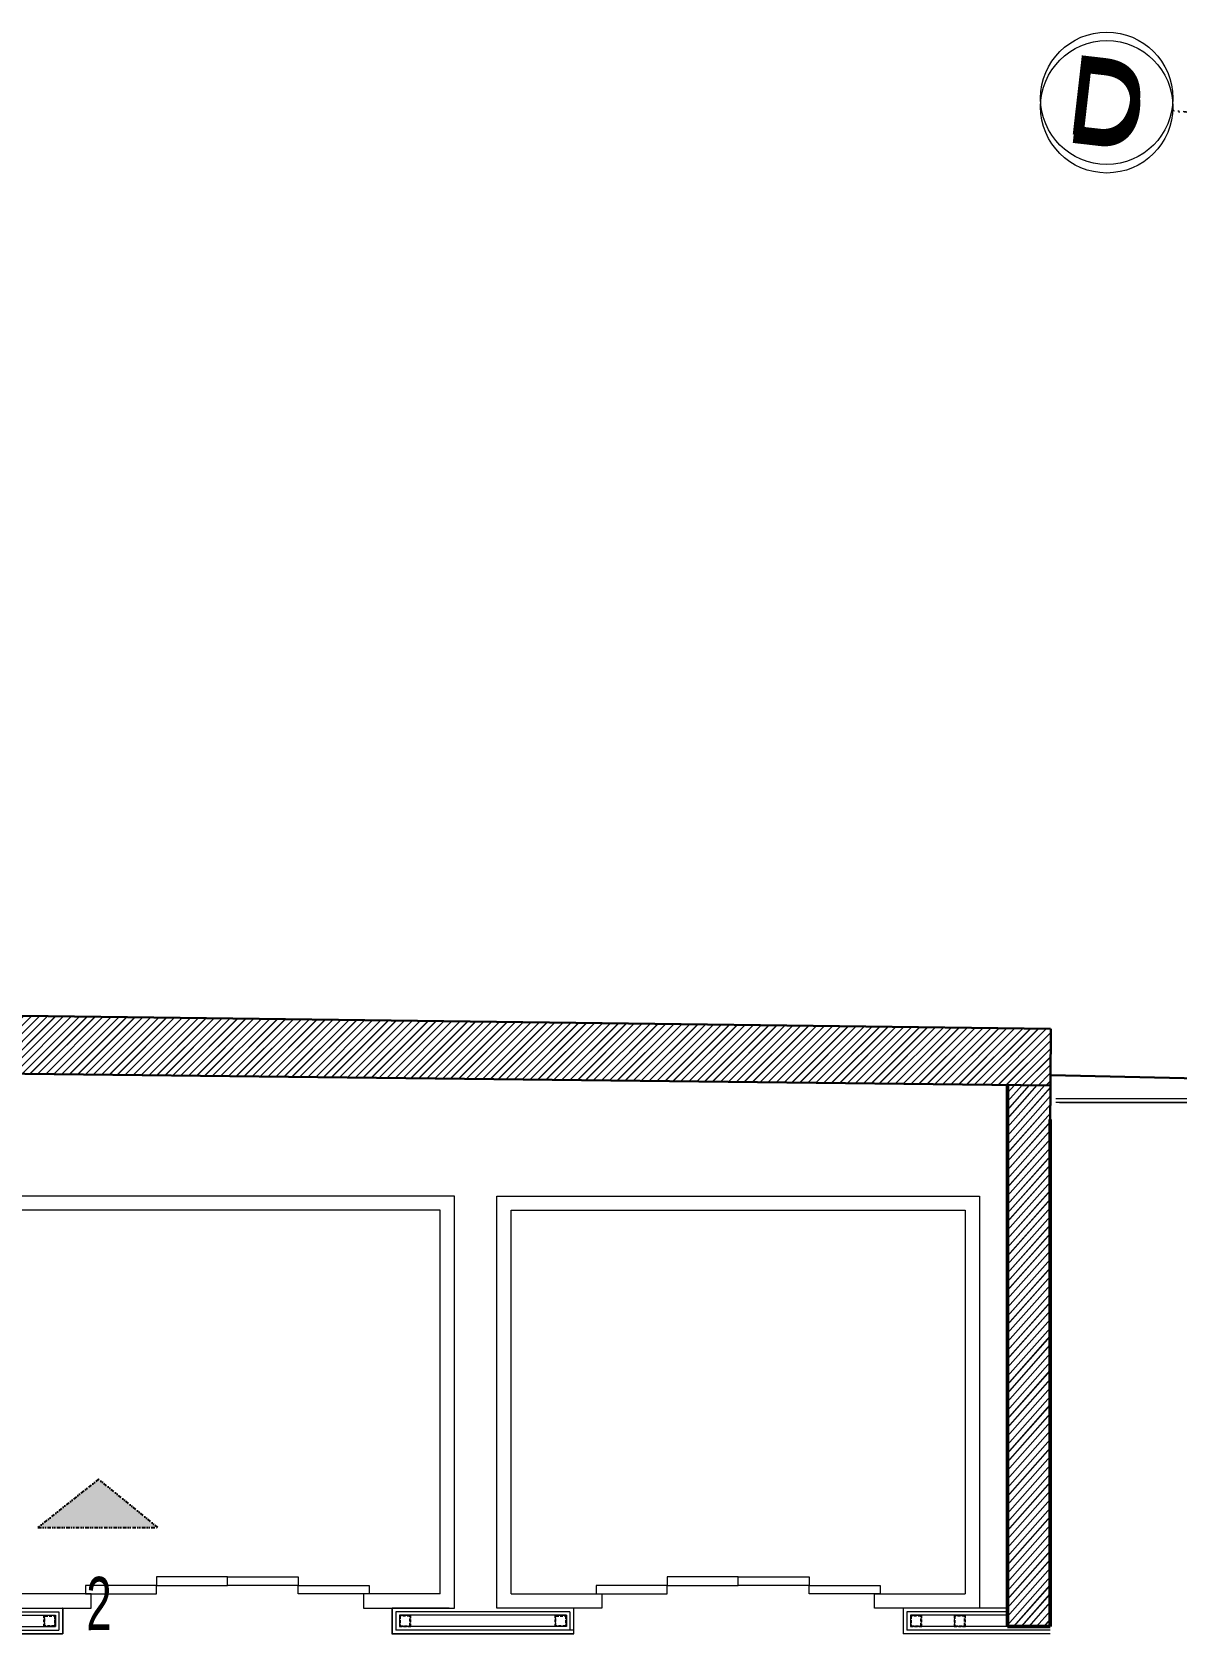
# Model space of a CAD drawing. Header units: millimetres. Extents: x 26282 to 30760, y 1404 to 4574.
# Drawn here: x 28211 to 28615, y 3338 to 3903 of the extents above; entities that cross this region are included whole.
import ezdxf
from ezdxf.enums import TextEntityAlignment as Align

# ---------------------------------------------------------------- set-up
doc = ezdxf.new("R2010")
doc.units = ezdxf.units.MM
doc.header["$LTSCALE"] = 0.25
for name, pattern in [('AM_DIN_F_W050', [6.25, 4.75, -1.5]), ('DASHDOT', [25.399999999999995, 12.7, -6.349999999999998, 0, -6.349999999999998]), ('DIVIDE', [1.25, 0.5, -0.25, 0, -0.25, 0, -0.25]), ('L201(0.00)$0$1.katplanı$0${ Wide Dash }', [12, 4, -2, 4, -2])]:
    doc.linetypes.add(name, pattern=pattern)
for name, color, linetype, lineweight in [('AB-DUV', 4, 'Continuous', 50), ('AB-KOL', 2, 'Continuous', 30), ('AB-WC', 5, 'Continuous', 20), ('AKS', 252, 'Continuous', 20), ('GRİTON-tarama', 252, 'Continuous', 20), ('GYPSIUM BOARD (3RDF)', 97, 'Continuous', 20), ('ID-ALCIPAN', 124, 'Continuous', 20), ('METAL PROFILE (3RDF)', 251, 'Continuous', 18), ('MKAK4', 10, 'DASHDOT', 20), ('SECTION LINE (3RDF)', 40, 'DIVIDE', 25), ('WALL CLADDING (3RDF)', 43, 'Continuous', 13), ('WALLPAPER (3RDF)', 63, 'Continuous', 13)]:
    doc.layers.add(name, color=color, linetype=linetype, lineweight=lineweight)
doc.layers.add('tefris-cizgili (3rdf)', color=251, linetype='AM_DIN_F_W050')
doc.styles.add('1-1-dim100', font='swissc.ttf', dxfattribs={"width": 0.75, "height": 25})
doc.styles.add('DR-ölçü', font='GOTHIC.TTF', dxfattribs={"width": 0.8})

# ---------------------------------------------------------------- blocks, each defined once
blk = doc.blocks.new('A$C187D15ED')
at = {"layer": 'AB-KOL'}
blk.add_line((8999.927854218497, 3330.055423120402), (9300.775711439892, 3323.726378541323), dxfattribs=at)
at = {"layer": 'AKS', "ltscale": 0.01}
for centre, radius in [((9019.666081683703, 3671.158657469356), 23.3138672863909), ((9019.666081683703, 3671.158657469356), 23.3138672863909), ((9019.666081683703, 3671.158657469356), 23.3138672863909), ((9019.666081683665, 3671.15865746932), 23.31386728639088), ((9019.666081683665, 3671.15865746932), 23.31386728639088), ((9019.666081683665, 3671.15865746932), 23.31386728639088)]:
    blk.add_circle(centre, radius, dxfattribs=at)
at = {"layer": 'ID-ALCIPAN', "ltscale": 0.25}
for p, q in [((9297.150015694162, 3321.726378541324), (9001.717983937404, 3321.726378541324)), ((9297.150015694162, 3320.476378541324), (9001.717983937404, 3320.476378541324))]:
    blk.add_line(p, q, dxfattribs=at)
at = {"layer": 'MKAK4', "lineweight": 0}
for p, q in [((9382.887714563072, 3630.572044451837), (9042.721309642635, 3669.974311058176)), ((9383.152863714804, 3630.75216198949), (9042.934447079855, 3669.702779861637))]:
    blk.add_line(p, q, dxfattribs=at)
at = {"layer": 'WALLPAPER (3RDF)'}
blk.add_line((9295.800015694163, 3320.376378541322), (9003.067983937404, 3320.376378541322), dxfattribs=at)
at = {"layer": 'AKS', "style": 'DR-ölçü'}
for height, p in [(27.99999999999999, (9019.666081683703, 3671.158657469356)), (27.99999999999997, (9019.666081683665, 3671.15865746932))]:
    blk.add_text('D', height=height, rotation=353.4688090744773, dxfattribs=at).set_placement(p, align=Align.MIDDLE_CENTER)
blk = doc.blocks.new('A$C5F910402')
at = {"layer": 'METAL PROFILE (3RDF)', "linetype": 'L201(0.00)$0$1.katplanı$0${ Wide Dash }'}
h = blk.add_hatch(color=256, dxfattribs=at)
h.dxf.hatch_style = 1
h.paths.add_polyline_path([(0.2999999999992724, 0.2999999999992724), (3.700000000000727, 0.2999999999992724), (3.700000000000727, 3.700000000000727), (0.2999999999992724, 3.700000000000727)], flags=16)
h.paths.add_polyline_path([(0, 0), (4, 0), (4, 4), (0, 4)])
for points in [[(0, 0), (4, 0), (4, 4), (0, 4)], [(0.2999999999992724, 0.2999999999992724), (3.700000000000727, 0.2999999999992724), (3.700000000000727, 3.700000000000727), (0.2999999999992724, 3.700000000000727)]]:
    blk.add_lwpolyline(points, close=True, dxfattribs=at)
blk = doc.blocks.new('dfdfdfdfdnnnn')
at = {"layer": 'AB-WC'}
for points in [[(155, 4.999999999992723), (128, 4.99999999998181), (128, -1.81899e-11), (160, -5.457000000000001e-12), (160, 145.1243825369838), (0, 145.1243825369856), (0, 0), (32, -1.72804e-11), (32, 4.999999999982718), (5, 4.999999999998182)], [(155, 4.99999999998181), (155, 140.1243825369838), (5, 140.1243825369856), (5, 4.999999999983629)]]:
    blk.add_lwpolyline(points, dxfattribs=at)
for points in [[(30, 7.99999999998181), (30, 4.99999999998181), (55, 4.99999999998181), (55, 7.99999999998181)], [(55, 10.99999999998181), (55, 7.99999999998181), (80, 7.99999999998181), (80, 10.99999999998181)], [(105, 10.99999999998181), (105, 7.99999999998181), (80, 7.99999999998181), (80, 10.99999999998181)], [(130, 7.99999999998181), (130, 4.99999999998181), (105, 4.99999999998181), (105, 7.99999999998181)]]:
    blk.add_lwpolyline(points, close=True, dxfattribs=at)
blk = doc.blocks.new('dfghjklşkjhgfds')
at = {"layer": 'AB-WC'}
for points in [[(4.96314448726116, 4.999999999998182), (36.96104076592383, 4.999999999987267), (36.96104076592383, -1.27329e-11), (-0.036855512738839, 0), (-0.036855512738839, 145.1243825369893), (169.9610407659238, 145.1243825369902), (169.9610407659238, 3.638e-12), (132.9610407659238, -1.09139e-11), (132.9610407659238, 4.999999999988175), (164.9610407659238, 5.000000000002728)], [(4.96314448726116, 4.999999999987267), (4.96314448726116, 140.1243825369893), (164.9610407659238, 140.1243825369902), (164.9610407659238, 4.999999999988175)]]:
    blk.add_lwpolyline(points, dxfattribs=at)
for points in [[(34.96104076592383, 7.999999999987267), (34.96104076592383, 4.999999999987267), (59.96104076592383, 4.999999999987267), (59.96104076592383, 7.999999999987267)], [(59.96104076592383, 10.99999999998725), (59.96104076592383, 7.999999999987267), (84.96104076592381, 7.999999999987267), (84.96104076592381, 10.99999999998725)], [(109.9610407659238, 10.99999999998725), (109.9610407659238, 7.999999999987267), (84.96104076592381, 7.999999999987267), (84.96104076592381, 10.99999999998725)], [(134.9610407659238, 7.999999999987267), (134.9610407659238, 4.999999999987267), (109.9610407659238, 4.999999999987267), (109.9610407659238, 7.999999999987267)]]:
    blk.add_lwpolyline(points, close=True, dxfattribs=at)
blk = doc.blocks.new('A$C27D223EF')
at = {"layer": 'GYPSIUM BOARD (3RDF)', "ltscale": 0.25}
for p, q in [((20.0000050849194, 9.100011882304896), (41.90000508492085, 9.100011882304896)), ((20.0000050849194, 7.850011882304896), (40.65000508492085, 7.850011882304896)), ((20.0000050849194, 6.600011882304896), (39.40000508492085, 6.600011882304896)), ((39.40000508492085, 6.600011882304896), (39.40000508492085, 2.600011882304896)), ((40.65000508492085, 7.850011882303077), (40.65000508492448, 1.350011882304896)), ((41.90000508492085, 9.100011882304896), (41.90000508492085, 0.1000118823048979)), ((158.100005084907, 9.100011882304896), (158.100005084907, 0.1000118823048979)), ((178.100005084907, 9.100011882304896), (158.100005084907, 9.100011882304896)), ((159.350005084907, 7.850011882303077), (159.3500050849034, 1.350011882304896)), ((220.7110458508287, 7.850011882304896), (159.350005084907, 7.850011882304896)), ((160.600005084907, 6.600011882304896), (160.600005084907, 2.600011882303078)), ((219.461045850825, 6.600011882304896), (160.600005084907, 6.600011882304896)), ((219.461045850825, 6.600011882304896), (219.461045850825, 2.600011882303078)), ((220.7110458508287, 7.850011882304896), (220.7110458508287, 1.350011882304896)), ((221.961045850825, 9.100011882304896), (221.961045850825, 0.1000118823048979)), ((338.1610458508148, 9.100011882304896), (338.1610458508148, 0.1000118823048979)), ((374.9220866167598, 9.100011882304896), (338.1610458508148, 9.100011882304896)), ((339.4110458508148, 7.850011882303077), (339.4110458508112, 1.350011882304896)), ((374.9220866167598, 7.850011882304896), (339.4110458508148, 7.850011882304896)), ((340.6610458508148, 6.600011882304896), (340.6610458508148, 2.600011882304896)), ((374.9220866167634, 6.600011882304896), (340.6610458508148, 6.600011882304896)), ((5.000005084926669, 1.350011882303077), (40.65000508492448, 1.350011882303077)), ((5.000005084926669, 0.1000118823030789), (41.90000508492085, 0.1000118823048979)), ((20.0000050849194, 2.600011882303078), (39.40000508492085, 2.600011882304896)), ((221.961045850825, 0.1000118823012599), (158.100005084907, 0.1000118823048979)), ((221.961045850825, 1.350011882303077), (159.3500050849034, 1.350011882303077)), ((178.100005084907, 2.600011882303078), (160.600005084907, 2.600011882304896)), ((219.461045850825, 2.600011882303078), (160.600005084907, 2.600011882303078)), ((389.9220866167634, 0.1000118823003504), (338.1610458508148, 0.1000118823048979)), ((389.9220866167598, 1.35001188229853), (339.4110458508112, 1.350011882304896)), ((389.9220866167598, 2.60001188229944), (340.6610458508148, 2.600011882304896))]:
    blk.add_line(p, q, dxfattribs=at)
at = {"layer": 'WALLPAPER (3RDF)', "ltscale": 0.25}
for p, q in [((42.00000508491939, 9.100011882304896), (41.90000508492085, 9.100011882304896)), ((158.0000050849085, 9.100011882304896), (158.100005084907, 9.100011882304896))]:
    blk.add_line(p, q, dxfattribs=at)
for points in [[(42.00000508491939, 9.100011882304896), (42.00000508491939, 1.18823045341e-05), (2.50000508492303, 1.18823027151e-05)], [(158.0000050849085, 9.100011882304896), (158.0000050849085, 1.18823045341e-05), (222.0610458508236, 1.18823008961e-05), (222.0610458508236, 9.100011882304896)]]:
    blk.add_lwpolyline(points, dxfattribs=at)
at = {"layer": 'METAL PROFILE (3RDF)', "linetype": 'L201(0.00)$0$1.katplanı$0${ Wide Dash }', "extrusion": (0, 0, -1), "zscale": -1, "rotation": 180}
for p in [(-20.0000050849194, 6.600011882304896), (-35.40000508492085, 6.600011882304896)]:
    blk.add_blockref('A$C5F910402', p, dxfattribs=at)
at = {"layer": 'METAL PROFILE (3RDF)', "linetype": 'L201(0.00)$0$1.katplanı$0${ Wide Dash }', "rotation": 180}
blk.add_blockref('A$C5F910402', (164.600005084907, 6.600011882304896), dxfattribs=at)
at = {"layer": 'METAL PROFILE (3RDF)', "linetype": 'L201(0.00)$0$1.katplanı$0${ Wide Dash }', "xscale": -1, "rotation": 180}
blk.add_blockref('A$C5F910402', (215.461045850825, 6.600011882304896), dxfattribs=at)
at = {"layer": 'METAL PROFILE (3RDF)', "linetype": 'L201(0.00)$0$1.katplanı$0${ Wide Dash }', "extrusion": (0, 0, -1), "xscale": -1, "zscale": -1, "rotation": 180}
for p in [(-344.6610458508148, 6.600011882304896), (-360.0610458508164, 6.600011882304896)]:
    blk.add_blockref('A$C5F910402', p, dxfattribs=at)
at = {"layer": 'WALL CLADDING (3RDF)', "color": 2}
for name, p in [('dfdfdfdfdnnnn', (20.00000508490848, 9.100011882323088)), ('dfghjklşkjhgfds', (195.0000050849012, 9.100011882321267))]:
    blk.add_blockref(name, p, dxfattribs=at)
blk = doc.blocks.new('A$C5C8959E4')
at = {"layer": 'SECTION LINE (3RDF)', "ltscale": 25}
h = blk.add_hatch(color=256, dxfattribs=at)
h.dxf.hatch_style = 1
h.paths.add_polyline_path([(31.21287268163815, -7.6187534432e-06), (27.20509397635578, 26.61640386129056), (-1.09173552119e-05, 28.41421867480653)])
at = {"layer": 'SECTION LINE (3RDF)', "ltscale": 10}
blk.add_lwpolyline([(31.21287268163815, -7.6187534432e-06), (27.20509397635578, 26.61640386129056), (-1.09173552119e-05, 28.41421867480653)], close=True, dxfattribs=at)

msp = doc.modelspace()

# ---------------------------------------------------------------- block references
at = {"layer": 'AB-DUV', "ltscale": 100}
msp.add_blockref('A$C187D15ED', (19570.42390626811, 205.0275163953916, 5.126401409773051), dxfattribs=at)

# ---------------------------------------------------------------- next in the draw order: hatches: boundary and pattern name
at = {"layer": 'GRİTON-tarama'}
h = msp.add_hatch(dxfattribs=at)
h.set_pattern_fill('JIS_LC_20', color=256, scale=0.1, angle=1080.000000000029, style=0)
h.set_pattern_definition([(45.00000000002888, (-48435.74216590038, -79163.69941291258), (-1.414213562373809, 1.414213562372379), []), (45.00000000002888, (-48435.70216590126, -79163.69941291258), (-1.414213562373809, 1.414213562372379), [])])
h.paths.add_polyline_path([(28570.17640834525, 3551.492490666942), (28180.17876209728, 3556.307594325881), (28179.93358968982, 3535.935767292533), (28570.0256177824, 3531.495084980061)])
h = msp.add_hatch(dxfattribs=at)
h.set_pattern_fill('JIS_LC_20', color=256, scale=0.1, angle=1080.000000000029, style=0)
h.set_pattern_definition([(228.5802705526674, (28861.00830991603, -1194.248307318871), (1.499766613025301, -1.323140244439193), []), (228.5802705526674, (28860.96838798411, -1194.250805193071), (1.499766613025301, -1.323140244439193), [])])
h.paths.add_polyline_path([(28570.24852214605, 3531.492547508818), (28555.17640834525, 3531.66412361015), (28555.17640834525, 3340.912727741547), (28570.17640834525, 3340.912727741547)])

# ---------------------------------------------------------------- next in the draw order: linework, layer by layer
at = {"layer": 'AB-DUV'}
for p, q in [((28555.17640834525, 3531.66412361015), (28555.17640834525, 3340.912727741547)), ((28555.17640834525, 3531.66412361015), (28555.17640834525, 3340.912727741547)), ((28570.17640834525, 3519.492911477129), (28570.17640834525, 3340.912727741547)), ((28570.17640834525, 3519.492911477129), (28570.17640834525, 3340.912727741547)), ((28555.17640834525, 3340.912727741547), (28570.17640834525, 3340.912727741547)), ((28555.17640834525, 3340.912727741547), (28570.17640834525, 3340.912727741547))]:
    msp.add_line(p, q, dxfattribs=at)
at = {"layer": 'AB-KOL'}
for p, q in [((28180.17876209728, 3556.307594325881), (28570.24846037887, 3551.49291100495)), ((28570.41630605832, 3551.493890185398), (28570.01000401229, 3497.29552746939)), ((28179.93358968982, 3535.935767292533), (28570.24852214605, 3531.492547508818))]:
    msp.add_line(p, q, dxfattribs=at)
at = {"layer": 'AKS', "ltscale": 0.01}
msp.add_circle((28590.09165123329, 3879.206644609127), 23.3138672863909, dxfattribs=at)
msp.add_circle((28590.09165123329, 3879.206644609127), 23.3138672863909, dxfattribs=at)
msp.add_circle((28590.09165123329, 3879.206644609127), 23.3138672863909, dxfattribs=at)

# ---------------------------------------------------------------- next in the draw order: block references
at = {"layer": 'SECTION LINE (3RDF)', "ltscale": 10, "rotation": 42.31273816525977}
msp.add_blockref('A$C5C8959E4', (28232.66821366384, 3354.840551044431), dxfattribs=at)
at = {"layer": 'tefris-cizgili (3rdf)', "ltscale": 0.25}
msp.add_blockref('A$C27D223EF', (28180.25432172849, 3338.312715859246), dxfattribs=at)

# ---------------------------------------------------------------- next in the draw order: texts
at = {"layer": 'AKS', "style": 'DR-ölçü'}
msp.add_text('D', height=28, rotation=353.4688090744709, dxfattribs=at).set_placement((28590.09165123329, 3879.206644609127), align=Align.MIDDLE_CENTER)
at = {"layer": 'SECTION LINE (3RDF)', "ltscale": 10, "style": '1-1-dim100', "width": 0.75}
msp.add_text('2', height=18.74999999999997, rotation=0.0440693195188386, dxfattribs=at).set_placement((28230.57708512852, 3339.648077405659))

doc.saveas('drawing.dxf')
